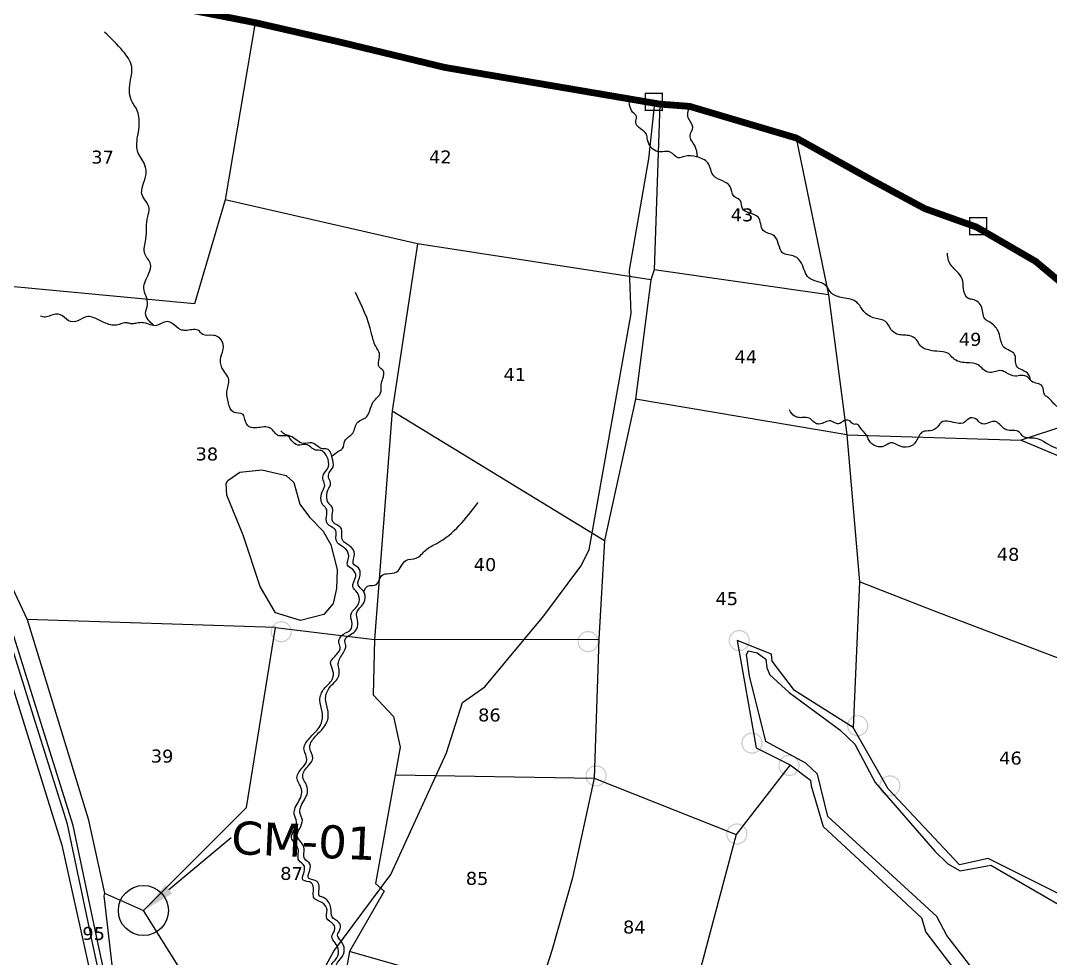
# Model space of a CAD drawing. Header units: inches. Extents: x 739649 to 748309, y 1646777 to 1651859.
# Drawn here: x 744182 to 745394, y 1649011 to 1650115 of the extents above; entities that cross this region are included whole.
import ezdxf
from ezdxf import colors
from ezdxf.entities.mleader import LeaderData, LeaderLine
from ezdxf.enums import TextEntityAlignment as Align
from ezdxf.math import Vec2, Vec3

# ---------------------------------------------------------------- set-up
doc = ezdxf.new("R2010")
doc.units = ezdxf.units.IN
doc.header["$MEASUREMENT"] = 0
doc.linetypes.add('ACAD_ISO02W100', pattern=[15, 12, -3])
for name, color, linetype in [('HILL', 223, 'Continuous'), ('PLOT', 7, 'Continuous'), ('PLOT NO', 7, 'Continuous'), ('ROADS', 6, 'Continuous'), ('TANKS-STREAM', 4, 'Continuous'), ('VILLAGE BOUNDRY', 5, 'Continuous'), ('VILLAGE STONES', 240, 'Continuous')]:
    doc.layers.add(name, color=color, linetype=linetype)
doc.styles.get("Standard").update_dxf_attribs({"font": 'verdana_0.ttf'})

msp = doc.modelspace()

# ---------------------------------------------------------------- hatches: boundary and pattern name
at = {"layer": 'VILLAGE STONES'}
h = msp.add_hatch(color=256, dxfattribs=at)
edge = h.paths.add_edge_path(flags=16)
edge.add_arc((744488.7, 1649395.4), 11.1, -5.4832, 354.5168)
edge = h.paths.add_edge_path()
edge.add_arc((744488.7, 1649395.4), 12.5, -5.4832, 354.5168)
h = msp.add_hatch(color=256, dxfattribs=at)
edge = h.paths.add_edge_path(flags=16)
edge.add_arc((744850, 1649383.8), 11.1, -5.4832, 354.5168)
edge = h.paths.add_edge_path()
edge.add_arc((744850, 1649383.8), 12.5, -5.4832, 354.5168)
h = msp.add_hatch(color=256, dxfattribs=at)
edge = h.paths.add_edge_path(flags=16)
edge.add_arc((745027.9, 1649385), 11.1, -5.4832, 354.5168)
edge = h.paths.add_edge_path()
edge.add_arc((745027.9, 1649385), 12.5, -5.4832, 354.5168)
h = msp.add_hatch(color=256, dxfattribs=at)
edge = h.paths.add_edge_path(flags=16)
edge.add_arc((745167.4, 1649284.7), 11.1, -5.4832, 354.5168)
edge = h.paths.add_edge_path()
edge.add_arc((745167.4, 1649284.7), 12.5, -5.4832, 354.5168)
h = msp.add_hatch(color=256, dxfattribs=at)
edge = h.paths.add_edge_path(flags=16)
edge.add_arc((745043, 1649264.3), 11.1, -5.4832, 354.5168)
edge = h.paths.add_edge_path()
edge.add_arc((745043, 1649264.3), 12.5, -5.4832, 354.5168)
h = msp.add_hatch(color=256, dxfattribs=at)
edge = h.paths.add_edge_path(flags=16)
edge.add_arc((745086.6, 1649238.1), 11.1, -5.4832, 354.5168)
edge = h.paths.add_edge_path()
edge.add_arc((745086.6, 1649238.1), 12.5, -5.4832, 354.5168)
h = msp.add_hatch(color=256, dxfattribs=at)
edge = h.paths.add_edge_path(flags=16)
edge.add_arc((744859.4, 1649225.7), 11.1, -5.4832, 354.5168)
edge = h.paths.add_edge_path()
edge.add_arc((744859.4, 1649225.7), 12.5, -5.4832, 354.5168)
h = msp.add_hatch(color=256, dxfattribs=at)
edge = h.paths.add_edge_path(flags=16)
edge.add_arc((745205.3, 1649213.9), 11.1, -5.4832, 354.5168)
edge = h.paths.add_edge_path()
edge.add_arc((745205.3, 1649213.9), 12.5, -5.4832, 354.5168)
h = msp.add_hatch(color=256, dxfattribs=at)
edge = h.paths.add_edge_path(flags=16)
edge.add_arc((745025.1, 1649157.3), 11.1, -5.4832, 354.5168)
edge = h.paths.add_edge_path()
edge.add_arc((745025.1, 1649157.3), 12.5, -5.4832, 354.5168)

# ---------------------------------------------------------------- linework, layer by layer
at = {"layer": 'HILL'}
for points in [[(744425.8, 1649573.2), (744439.8, 1649583.3), (744465.9, 1649585.8), (744494.3, 1649579.4), (744503.5, 1649571.2), (744510.6, 1649545.5), (744522.1, 1649530.3), (744537.9, 1649513.6), (744546.9, 1649497.6), (744554.6, 1649468.7), (744553.6, 1649446.3), (744550, 1649428.5), (744538.7, 1649415.5), (744511.3, 1649408.5), (744482.1, 1649417.8), (744464, 1649448.8), (744443.8, 1649508.9), (744424.7, 1649556.2), (744424, 1649570), (744425.8, 1649573.2)], [(745307.4, 1648992.9), (745272.3, 1649037.9), (745260.4, 1649060), (745132.3, 1649178), (745120.2, 1649227.6), (745106.5, 1649240.6), (745059.1, 1649266.2), (745040, 1649343.4), (745036.3, 1649368.7), (745038.8, 1649372.7), (745048.9, 1649370.4), (745059.2, 1649363.2), (745060.3, 1649353), (745064, 1649344.6), (745086.7, 1649323.8), (745146.4, 1649279.8), (745164.1, 1649262.9), (745187.9, 1649217.9), (745258.1, 1649136.9), (745273.7, 1649122.1), (745288.2, 1649114), (745324, 1649120.6), (745470.4, 1649035.8)]]:
    msp.add_lwpolyline(points, dxfattribs=at)
at = {"layer": 'PLOT'}
for points in [[(743731.5, 1650241.7), (743863.6, 1650000.3), (743934, 1649862.8), (744119.1, 1649499.6), (744230.3, 1649144.2), (744282.4, 1648908.6), (744347.5, 1648806), (744410, 1648707.7), (744455.6, 1648635.2), (744487.4, 1648557.7), (744454.5, 1648551.2), (744447.4, 1648525.1), (744411.4, 1648540.8), (744193.9, 1648701.3)], [(744458, 1650112.3), (744422.5, 1649903.7), (744386.6, 1649781.3), (744148.8, 1649803.5)], [(744934.4, 1650016.4), (744927.7, 1649821.2), (744923.7, 1649809.7), (744649.3, 1649852.1), (744422.5, 1649903.7)], [(745095.1, 1649976.5), (745132.9, 1649792.1), (744927.7, 1649821.2)], [(744649.3, 1649852.1), (744619.2, 1649655.3), (744598.3, 1649386.2)], [(744923.7, 1649809.7), (744905.8, 1649669.1), (744869.4, 1649502.9), (744862.8, 1649386.5), (744857, 1649223.2), (744831.6, 1649105.6), (744807.8, 1649021.3), (744786.7, 1648956.6), (744568.9, 1649019), (744543.2, 1648871.7)], [(745132.9, 1649792.1), (745154.5, 1649627), (744905.8, 1649669.1)], [(745438.4, 1649779.9), (745466.5, 1649656.2), (745359.7, 1649620.7)], [(744619.2, 1649655.3), (744869.4, 1649502.9)], [(745154.5, 1649627), (745359.7, 1649620.7), (745485.2, 1649568.4)], [(745154.5, 1649627), (745169.5, 1649454.1), (745162.1, 1649282.8)], [(744144.4, 1649505), (744189.5, 1649409.9), (744261.5, 1649175.2), (744280.5, 1649087.8), (744279.7, 1649084.6), (744295.4, 1648949.1), (744367.8, 1648823.2), (744437.9, 1648705.2), (744510, 1648572.1), (744542.7, 1648494.7), (744573.1, 1648399.9), (744578.3, 1648381.7), (744553.8, 1648374.2), (744487.4, 1648557.7)], [(745524.7, 1649507.5), (745484.9, 1649447.4), (745471.2, 1649398.6), (745483, 1649334), (745257.9, 1649419.4), (745169.5, 1649454.1)], [(744280.5, 1649087.8), (744326.4, 1649067.3), (744447.6, 1649188.5), (744481.9, 1649400.5), (744189.5, 1649409.9)], [(744481.9, 1649400.5), (744598.3, 1649386.2), (744597, 1649321.1), (744620.7, 1649295.5), (744628.9, 1649259.5), (744623, 1649227.1), (744599.7, 1649099.2), (744609.8, 1649090.1), (744568.9, 1649019)], [(744598.3, 1649386.2), (744862.8, 1649386.5)], [(745470.2, 1649053.8), (745321.1, 1649128.4), (745287.1, 1649121.1), (745203.4, 1649210.4), (745162.1, 1649282.8), (745093.2, 1649326.4), (745066.8, 1649360.7), (745066, 1649368.8), (745025.6, 1649385), (745047.9, 1649258.6), (745087.8, 1649238.8), (745111.8, 1649220.5), (745112.7, 1649214), (745126.9, 1649166.2), (745201.6, 1649096.8), (745242.6, 1649058.6), (745247.7, 1649041.6), (745304.4, 1648967.3)], [(745087.8, 1649238.8), (745024.3, 1649156.7), (744980.8, 1648993.2), (744951.3, 1648971.8), (744947.3, 1648905.9)], [(744623, 1649227.1), (744857, 1649223.2), (745024.3, 1649156.7)], [(744516.1, 1648710.1), (744515.7, 1648724.2), (744471.5, 1648742.8), (744474.4, 1648809.2), (744432.1, 1648837.8), (744447.5, 1648874.4), (744326.4, 1649067.3)]]:
    msp.add_lwpolyline(points, dxfattribs=at)
at = {"layer": 'ROADS'}
for points in [[(744593.3, 1648238.6), (744582.2, 1648273.1), (744559.4, 1648387.3), (744529.2, 1648480.9), (744485.5, 1648586.6), (744449.7, 1648657.4), (744407, 1648724.5), (744381.8, 1648768.8), (744359.6, 1648801.7), (744315.5, 1648874), (744288.5, 1648927.5), (744267.8, 1649023.7), (744237.2, 1649168.9), (744197, 1649296.1), (744149.7, 1649447.1), (744092.9, 1649572.3), (744002.9, 1649748.7), (743869.6, 1650017.6), (743803.3, 1650128.6)], [(744599.8, 1648237.1), (744588.7, 1648271.7), (744565.9, 1648385.9), (744535.7, 1648479.5), (744492, 1648585.2), (744456.2, 1648656), (744413.5, 1648723.1), (744388.3, 1648767.4), (744366.1, 1648800.3), (744322, 1648872.6), (744295, 1648926.1), (744274.3, 1649022.3), (744243.7, 1649167.4), (744203.5, 1649294.7), (744156.2, 1649445.6), (744099.3, 1649570.9), (744009.4, 1649747.3), (743876.1, 1650016.2), (743809.8, 1650127.2)], [(744477.2, 1648885.6), (744550.6, 1649019.5), (744617.8, 1649109.6), (744683.3, 1649253), (744702, 1649312.1), (744728.4, 1649330.6), (744798, 1649414.2), (744841.4, 1649472.7), (744851.2, 1649491.9), (744900.6, 1649769.9), (744898.7, 1649821), (744921.4, 1649951.8), (744928.5, 1650017.4)]]:
    msp.add_lwpolyline(points, dxfattribs=at)
at = {"layer": 'TANKS-STREAM'}
for points in [[(744339.1, 1649755.6), (744328.9, 1649770.4), (744331.3, 1649780.5), (744326.9, 1649799.6), (744332.9, 1649817.3), (744334.8, 1649828.2), (744328.1, 1649840), (744329.4, 1649857.5), (744331.5, 1649884.3), (744333.3, 1649893.5), (744324.8, 1649909.5), (744329.3, 1649932.3), (744328.1, 1649944.7), (744319.6, 1649960.9), (744318.7, 1649970.3), (744321.5, 1649992), (744318.5, 1650010), (744312, 1650021.3), (744311.2, 1650044.8), (744312.7, 1650060.6), (744302.3, 1650078.8), (744280.6, 1650101.2)], [(744902.2, 1650006.9), (744898.9, 1650015.1), (744898, 1650021.6)], [(744978.9, 1649954), (744975.5, 1649967.6), (744970.1, 1649979.2), (744973.3, 1649989.2), (744967.9, 1650000.1), (744968.4, 1650010.9)], [(745444.3, 1649596.6), (745441.9, 1649606.3), (745443.1, 1649612), (745441.6, 1649620.1), (745436.8, 1649622.1), (745434.4, 1649631.5), (745428.5, 1649639.1), (745418.8, 1649642), (745416, 1649650), (745408.5, 1649656.8), (745399.6, 1649662.7), (745390.9, 1649671.5), (745387.6, 1649674), (745384.8, 1649684.4), (745372.2, 1649690.2), (745368.2, 1649694.6), (745359.9, 1649697), (745352.9, 1649696.2), (745341.8, 1649700.5), (745336.6, 1649702.6), (745323.1, 1649700.4), (745314.9, 1649704.5), (745309.4, 1649709.5), (745295.3, 1649711.9), (745279.8, 1649717.2), (745274.3, 1649722.7), (745260.6, 1649725.5), (745249.4, 1649727.4), (745241.3, 1649731.7), (745237.1, 1649738.6), (745227.6, 1649743.9), (745213.5, 1649745.8), (745207, 1649750.9), (745200, 1649760.5), (745187.7, 1649764.4), (745174.6, 1649772.4), (745166.6, 1649782.9), (745149.9, 1649788.5), (745136.6, 1649793.9), (745129.3, 1649803.4), (745110, 1649811.8), (745101.2, 1649829.1), (745093.1, 1649837.1), (745079, 1649841.4), (745069.4, 1649861.1), (745056.2, 1649867.6), (745050.3, 1649883.3), (745031.7, 1649893.7), (745029.5, 1649902.7), (745021.6, 1649908), (745017.3, 1649919.3), (744998, 1649931.8), (744991, 1649947.2), (744977.8, 1649954.3), (744963.6, 1649954.8), (744956.1, 1649953.3), (744946.8, 1649959.9), (744932.5, 1649960.4), (744920, 1649974.2), (744918.6, 1649981), (744906, 1649995), (744907, 1650001.3), (744902.2, 1650006.9)], [(745370.7, 1649691.7), (745368.7, 1649698.3), (745354.4, 1649708.3), (745352.2, 1649721.8), (745339.9, 1649730), (745334.9, 1649743), (745331.6, 1649751.3), (745321.8, 1649760.4), (745318.1, 1649762.6), (745313.4, 1649777.2), (745302.7, 1649786.6), (745298.1, 1649787.4), (745292, 1649798.7), (745290.6, 1649810.9), (745284, 1649819.5), (745274.4, 1649832.4), (745273.1, 1649840.8)], [(744548.4, 1649601.5), (744555.3, 1649607.4), (744560.9, 1649611.1), (744563.5, 1649620), (744572.8, 1649629), (744578.9, 1649642.2), (744587.8, 1649647.1), (744597.3, 1649666.2), (744605.7, 1649676.7), (744606.4, 1649686.4), (744608.4, 1649693.5), (744608.6, 1649702.8), (744604.1, 1649707.1), (744604.4, 1649722.7), (744599.9, 1649731.4), (744595.1, 1649746.5), (744576, 1649794.7)], [(744499.9, 1648786.1), (744502.1, 1648793.1), (744501.4, 1648799.7), (744504.8, 1648814.4), (744503.9, 1648818.4), (744510.4, 1648829.2), (744513.9, 1648837.1), (744518.2, 1648849.7), (744524.4, 1648860.4), (744525.7, 1648868.6), (744523.2, 1648877.1), (744526.5, 1648883.3), (744533.3, 1648891.8), (744531.4, 1648905.8), (744539.3, 1648918.3), (744540.5, 1648928.2), (744539.2, 1648935.2), (744539.1, 1648940.8), (744543.5, 1648947.1), (744545.6, 1648959.7), (744543, 1648967.7), (744550.8, 1648980.2), (744552.2, 1648986.1), (744547.1, 1649001.6), (744554, 1649011.5), (744555.8, 1649022.2), (744552.3, 1649029.1), (744548.2, 1649036.4), (744551.5, 1649043.7), (744550.3, 1649050.9), (744542.2, 1649058), (744542.6, 1649067.8), (744536.4, 1649076.7), (744527.5, 1649081.7), (744526.3, 1649095.8), (744524.2, 1649099.6), (744514.4, 1649103.1), (744515.9, 1649119.3), (744509.4, 1649126.4), (744508.6, 1649139.7), (744500.8, 1649152.7), (744506.8, 1649171.6), (744504, 1649180.6), (744504.5, 1649186.3), (744512.3, 1649202.4), (744512.5, 1649210.2), (744507.2, 1649223.8), (744514.4, 1649236.4), (744519, 1649244.7), (744515.5, 1649256.3), (744521, 1649269), (744530.8, 1649279.5), (744535.4, 1649286.4), (744536.9, 1649301.2), (744534.2, 1649315), (744539.2, 1649328.3), (744548.7, 1649339.2), (744549.6, 1649349.5), (744546.8, 1649358.8), (744554.3, 1649368.9), (744558, 1649377.3), (744556.4, 1649383.4), (744563.7, 1649393.6), (744570, 1649397.3), (744571.8, 1649407.3), (744570.5, 1649415.1), (744576.5, 1649423.6), (744580.4, 1649430.3), (744578.2, 1649441.6), (744572.8, 1649448.3), (744576.4, 1649460.3), (744573, 1649468.5), (744566.8, 1649473.7), (744568.1, 1649484.8), (744562.7, 1649494.3), (744557.6, 1649497.6), (744553.4, 1649503.3), (744552.9, 1649514.6), (744542.8, 1649522.8), (744542.3, 1649533.6), (744541.7, 1649540.2), (744537.4, 1649545.2), (744535.5, 1649552.7), (744538, 1649562.3), (744540, 1649567.6), (744538.1, 1649573.6), (744538.5, 1649580.6), (744543.3, 1649587.2), (744543.8, 1649598.3), (744540.4, 1649604.6), (744536.1, 1649608.5), (744529, 1649609.2), (744523.4, 1649612.7), (744517.7, 1649615.6), (744508.1, 1649615), (744501.2, 1649620.2), (744496.5, 1649625.6), (744485.7, 1649626.1), (744475.8, 1649635.1), (744468.1, 1649636.4), (744460, 1649635.4), (744451.1, 1649636.6), (744445.8, 1649645.3), (744443.7, 1649651), (744432.3, 1649653.9), (744426.7, 1649664.5), (744424.8, 1649678), (744427, 1649691.9), (744418.9, 1649706.1), (744417.7, 1649718.4), (744420.7, 1649730.6), (744415.9, 1649741.2), (744412.4, 1649743.3), (744408.9, 1649744.2), (744396.3, 1649745.4), (744391.1, 1649750), (744383.4, 1649750.9), (744376, 1649750), (744370.4, 1649750.9), (744360.4, 1649758), (744354.4, 1649760.4), (744342, 1649755.7), (744326.5, 1649759), (744321.5, 1649759), (744315.7, 1649758), (744311.4, 1649757.9), (744307.1, 1649758.9), (744294.8, 1649756.3), (744280.5, 1649759.1), (744267.9, 1649765), (744260.9, 1649766.5), (744249.1, 1649761.3), (744238.3, 1649761.5), (744228.8, 1649768.5), (744216.9, 1649767.4), (744210.7, 1649765.7), (744205.4, 1649766.8)], [(745867, 1649168.5), (745874.4, 1649169.2), (745882.9, 1649168.1), (745889.8, 1649175), (745882.5, 1649181), (745877.8, 1649188.2), (745874.8, 1649205.6), (745866.2, 1649208.2), (745858, 1649225.5), (745858.8, 1649235.6), (745848.8, 1649247.8), (745846.7, 1649256), (745847.6, 1649260.6), (745837.7, 1649276.6), (745838.6, 1649291.7), (745834.6, 1649304.2), (745834, 1649310.2), (745840.6, 1649321.8), (745839.3, 1649327.2), (745825.1, 1649329.6), (745816.5, 1649327.7), (745804.8, 1649335.6), (745792.9, 1649339.1), (745780.4, 1649352.2), (745776.6, 1649360.7), (745768.7, 1649366.3), (745765.4, 1649380.4), (745765.1, 1649389.9), (745768.4, 1649398.6), (745763.3, 1649407.4), (745762.6, 1649419.7), (745766.7, 1649426), (745766.6, 1649434.9), (745762.7, 1649447.9), (745765.9, 1649460.2), (745763.1, 1649477.7), (745762.3, 1649488.2), (745757.1, 1649490.6), (745743.4, 1649485.6), (745732.7, 1649487.6), (745718.5, 1649478.5), (745711.6, 1649476), (745704.2, 1649478.8), (745689.5, 1649474.8), (745685.6, 1649474.2), (745673.1, 1649480.1), (745656.2, 1649495.5), (745649.7, 1649498.3), (745634.3, 1649492.2), (745627.8, 1649491.5), (745618.5, 1649494.5), (745611.2, 1649489.9), (745605.1, 1649490), (745600.2, 1649485.3), (745595.1, 1649484.4), (745589.4, 1649484.8), (745578.7, 1649482), (745564.9, 1649481.3), (745554, 1649485.2), (745547.3, 1649496.5), (745543.9, 1649505.4), (745537.3, 1649507.1), (745527.2, 1649519.6), (745518.8, 1649540.9), (745509.7, 1649546.5), (745503.6, 1649560.1), (745489.4, 1649572.4), (745483.7, 1649581.2), (745478.4, 1649585.3), (745473.2, 1649584), (745467.6, 1649591.9), (745460, 1649594.9), (745451.2, 1649595.3), (745445.2, 1649596.5), (745439.1, 1649597.7), (745434.5, 1649602.1), (745430.2, 1649608.2), (745414.4, 1649609.1), (745389, 1649617.4), (745377.1, 1649622.9), (745362.4, 1649625.3), (745357.6, 1649630.4), (745342.4, 1649633), (745331.9, 1649641.5), (745328.8, 1649642.9), (745317.7, 1649640), (745312.3, 1649640.8), (745307.4, 1649645.2), (745300.2, 1649647), (745292.9, 1649641.7), (745275.3, 1649642.8), (745265.6, 1649641.7), (745260, 1649634.9), (745252.6, 1649631.9), (745244, 1649630.7), (745236.3, 1649619.7), (745230.6, 1649614), (745217.5, 1649613.7), (745206.2, 1649617.8), (745197.5, 1649613.4), (745192, 1649613.2), (745182, 1649618.6), (745178, 1649626.2), (745170.3, 1649635.8), (745167.1, 1649639.4), (745162.7, 1649639.6), (745157.8, 1649643.7), (745149.9, 1649642.9), (745146.5, 1649640.6), (745142.4, 1649640.4), (745135.8, 1649643.5), (745121.8, 1649639.8), (745116.4, 1649641.6), (745111.5, 1649646.2), (745104.9, 1649647.5), (745098.7, 1649647.4), (745093.5, 1649649), (745087.1, 1649656.5)], [(744585.8, 1649442.3), (744590.4, 1649449), (744600.8, 1649451.1), (744607.1, 1649461.4), (744612.8, 1649463.7), (744624.8, 1649465.9), (744635.5, 1649479.2), (744647.7, 1649481.9), (744658.8, 1649491.5), (744671.8, 1649499.3), (744720.5, 1649547.4)]]:
    msp.add_spline(points, degree=3, dxfattribs=at)
msp.add_open_spline([(744508.1, 1648788.9), (744508.1, 1648788.9), (744508.2, 1648794.9), (744506.4, 1648804.5), (744513.6, 1648812.7), (744509, 1648823.2), (744517.6, 1648829.7), (744521.3, 1648840.4), (744523.9, 1648851.9), (744531.3, 1648860.7), (744533.8, 1648870.9), (744528.2, 1648878.5), (744533.8, 1648886.7), (744543.7, 1648893.7), (744534, 1648909.1), (744547.3, 1648918), (744547.8, 1648929.4), (744546, 1648936.5), (744544.9, 1648943.8), (744552.4, 1648949.8), (744554.1, 1648960.4), (744546.8, 1648971.9), (744557.2, 1648979.1), (744560.7, 1648991.4), (744549, 1649003.1), (744562.2, 1649012.3), (744563.8, 1649023.5), (744559.4, 1649031.2), (744552.7, 1649038.3), (744559.5, 1649045.1), (744557.9, 1649054.9), (744546, 1649058.3), (744548.9, 1649070.2), (744540.7, 1649083.9), (744530.4, 1649082.5), (744534.8, 1649094.7), (744530.5, 1649103.9), (744514.6, 1649102.5), (744528.1, 1649121.4), (744512.4, 1649128), (744519.3, 1649143.4), (744500.8, 1649155.1), (744517.7, 1649170.5), (744510, 1649181.2), (744511.5, 1649192.5), (744519.4, 1649200.6), (744520.2, 1649214.6), (744510.1, 1649225.8), (744520.2, 1649236.9), (744528.4, 1649247.2), (744519.2, 1649258.8), (744527.7, 1649271.8), (744536.5, 1649279.5), (744544, 1649289.9), (744544.9, 1649303.1), (744539.1, 1649316.8), (744544.8, 1649331.3), (744556.4, 1649338.9), (744557.7, 1649351.4), (744554.1, 1649357.6), (744560.9, 1649369.5), (744566.4, 1649378.3), (744560.9, 1649387.4), (744572.4, 1649392.6), (744578.7, 1649398.6), (744579.4, 1649408.7), (744575.4, 1649418.1), (744583.1, 1649424.7), (744588.6, 1649433), (744587, 1649443.5), (744575.9, 1649450.6), (744582.8, 1649460.6), (744581, 1649471.1), (744570.3, 1649475.3), (744577.5, 1649487.1), (744571, 1649495.9), (744563.9, 1649499.3), (744558, 1649506), (744563.3, 1649518.7), (744546.7, 1649522.6), (744549.2, 1649534.1), (744549.6, 1649542.6), (744543, 1649546.9), (744541.6, 1649555.5), (744543.7, 1649562.9), (744548.1, 1649569.8), (744544, 1649575.6), (744544.4, 1649583.5), (744551.9, 1649589.2), (744548.7, 1649599.2), (744547.7, 1649606.1), (744542.9, 1649611.7), (744535.5, 1649609.9), (744530.4, 1649614.8), (744523.7, 1649619), (744514.9, 1649615.3), (744506.7, 1649620.9), (744500.1, 1649625.8), (744492.4, 1649627.3), (744489.4, 1649630.5), (744488.1, 1649632)], degree=3, knots=[0, 0, 0, 0, 7.212914, 13.799178, 28.629405, 32.717519, 45.066831, 53.587536, 66.706755, 78.926197, 87.083964, 95.776068, 102.734685, 113.435561, 127.342233, 141.825661, 151.682263, 158.700485, 164.209207, 171.850086, 184.339171, 192.615949, 207.133921, 213.040594, 229.200379, 241.015653, 251.767687, 259.387207, 267.564308, 275.459451, 282.613177, 293.183369, 302.92028, 313.526783, 323.629069, 337.551853, 341.829955, 352.032524, 368.025095, 377.436024, 390.563742, 405.51868, 425.078508, 434.325193, 439.950524, 457.579077, 465.272229, 479.602447, 493.881841, 503.216876, 515.184749, 528.75693, 542.841678, 551.056601, 565.690281, 579.503283, 593.464019, 607.735909, 617.937237, 627.430803, 639.81277, 648.886433, 655.114951, 667.482373, 674.668263, 684.636522, 692.464056, 702.717581, 710.325396, 721.617104, 730.126824, 742.483631, 751.211761, 759.228637, 770.227004, 780.996314, 786.922917, 793.892951, 805.013214, 817.819156, 828.490568, 834.973812, 841.467196, 849.142992, 858.865961, 864.516162, 870.711316, 877.610021, 885.688748, 896.568308, 903.608316, 909.283833, 916.288948, 922.871705, 929.050412, 938.589684, 947.077268, 956.376178, 963.261671, 969.096276, 969.096276, 969.096276, 969.096276], dxfattribs=at)
at = {"layer": 'VILLAGE BOUNDRY', "linetype": 'ACAD_ISO02W100', "ltscale": 2, "const_width": 8}
msp.add_lwpolyline([(745438.4, 1649779.9), (745376.9, 1649831.3), (745307.2, 1649871.7), (745246.4, 1649893.4), (745186.9, 1649925.4), (745095.1, 1649976.5), (744969.7, 1650013.7), (744934.4, 1650016.4), (744820.1, 1650035.9), (744718.5, 1650053.2), (744680.6, 1650059.7), (744556.2, 1650089.8), (744458, 1650112.3), (744225.4, 1650157.6)], dxfattribs=at)
at = {"layer": 'VILLAGE STONES', "const_width": 1.6}
for points in [[(744917.4, 1650029), (744937.4, 1650028.9), (744937.2, 1650008.9), (744917.3, 1650009.1)], [(745299.2, 1649882.8), (745319.2, 1649882.6), (745319, 1649862.7), (745299.1, 1649862.8)]]:
    msp.add_lwpolyline(points, close=True, dxfattribs=at)
at = {"layer": 'VILLAGE STONES'}
msp.add_circle((744326.4, 1649067.3), 29.5, dxfattribs=at)

# ---------------------------------------------------------------- texts
at = {"layer": 'PLOT NO'}
for s, p in [('37', (744278.3, 1649954)), ('42', (744676, 1649954.2)), ('43', (745031.2, 1649886.1)), ('49', (745299.8, 1649739.6)), ('44', (745035.7, 1649719)), ('41', (744763.7, 1649698.2)), ('38', (744401.1, 1649604.6)), ('48', (745344.5, 1649486.5)), ('40', (744728.6, 1649474.5)), ('45', (745013.3, 1649434.4)), ('86', (744733.8, 1649297.4)), ('39', (744348.4, 1649249)), ('46', (745347.3, 1649246.7)), ('87', (744500.8, 1649110.8)), ('85', (744719.3, 1649105)), ('84', (744904.4, 1649047.7)), ('95', (744267.8, 1649040.2))]:
    msp.add_text(s, height=15.24, rotation=359.5236, dxfattribs=at).set_placement(p, align=Align.MIDDLE_CENTER)

# ---------------------------------------------------------------- leaders
at = {"layer": 'VILLAGE STONES'}
ml = msp.add_multileader_mtext('Standard', dxfattribs=at)
ml.set_content('CM-01', color=256)
ml.set_leader_properties()
ml.build(insert=Vec2(0, 0))
ml.multileader.update_dxf_attribs({"dogleg_length": 0.36, "arrow_head_size": 38.8})
ctx = ml.context
ctx.base_point, ctx.char_height, ctx.arrow_head_size, ctx.landing_gap_size, ctx.plane_origin, ctx.plane_x_axis, ctx.plane_y_axis = Vec3(744429.9, 1649153), 38.84, 38.8, 0.0466, Vec3(744326.4, 1649067.3), Vec3(0.999009, -0.044504), Vec3(0.044504, 0.999009)
notes = []
notes.append((ctx, [(0, (1, 1, 0), (744429.7, 1649153.1), (0.999009, -0.044504), 0.186, [(0, [(744326.4, 1649067.3)], 0, [])])]))
ctx.mtext.insert, ctx.mtext.text_direction, ctx.mtext.rotation, ctx.mtext.flow_direction = Vec3(744430.8, 1649172.8), Vec3(0.999009, -0.044504), 6.238667, 5
for ctx, leaders in notes:
    for number, flags, end, landing, length, lines in leaders:
        leader = LeaderData()
        leader.index, (leader.has_last_leader_line, leader.has_dogleg_vector, leader.attachment_direction) = number, flags
        leader.last_leader_point, leader.dogleg_vector, leader.dogleg_length = Vec3(end), Vec3(landing), length
        for number, points, colour, breaks in lines:
            line = LeaderLine()
            line.index, line.vertices, line.color, line.breaks = number, Vec3.list(points), colors.encode_raw_color(colour), breaks
            leader.lines.append(line)
        ctx.leaders.append(leader)

doc.saveas('drawing.dxf')
